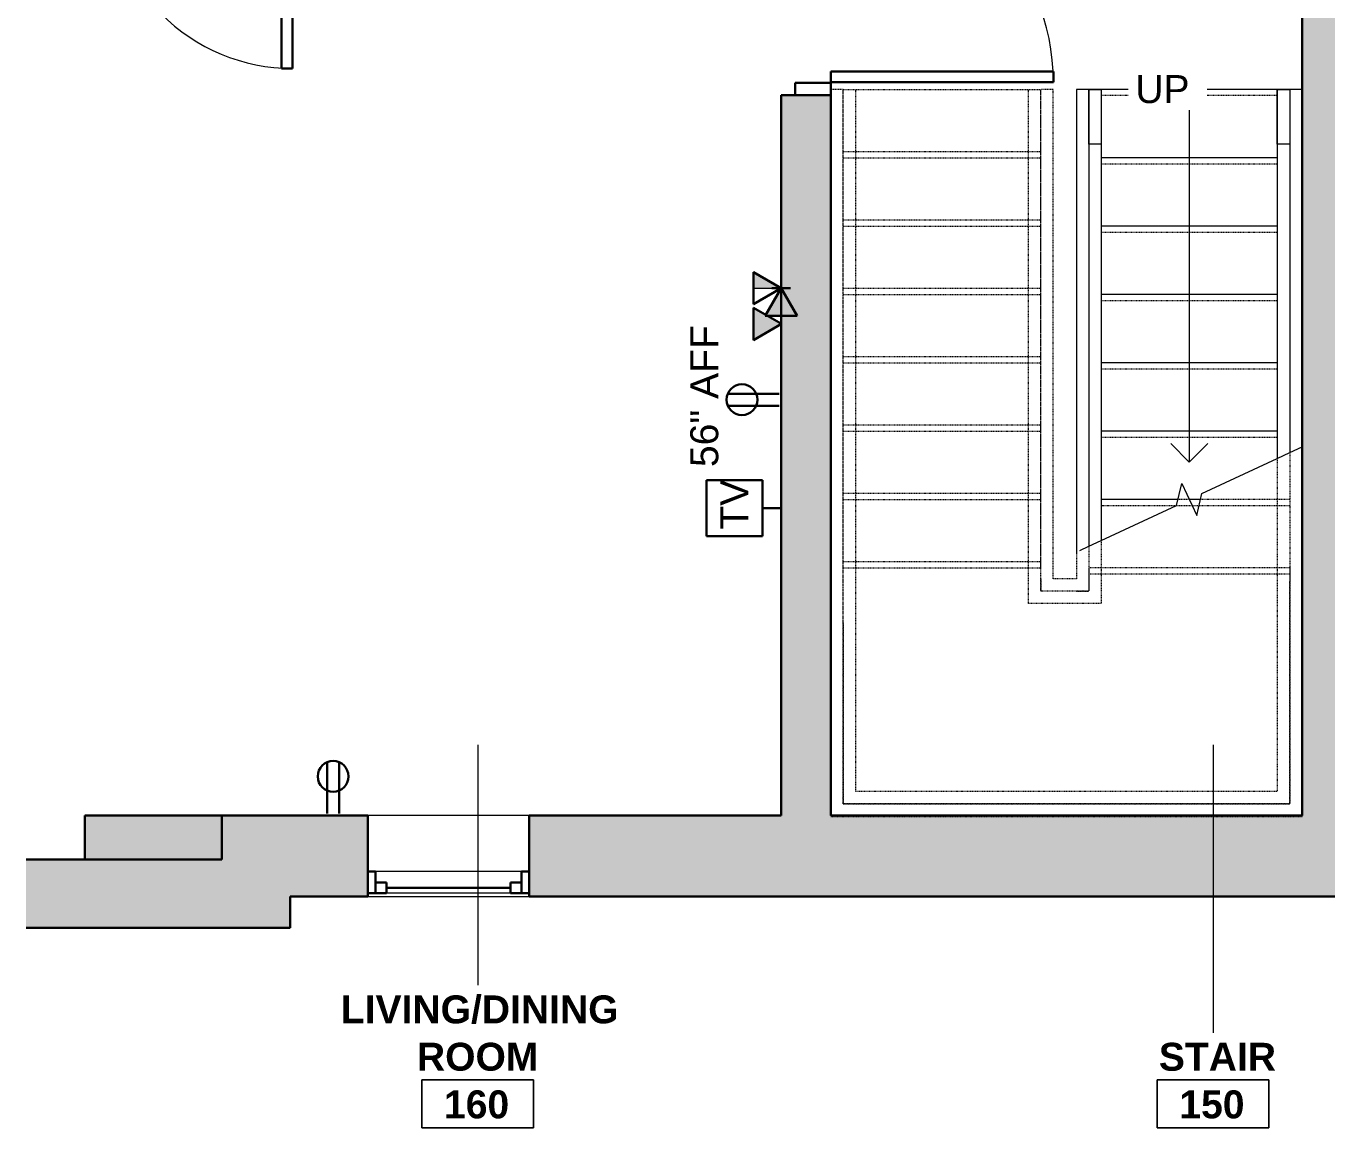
# Model space of a CAD drawing. Header units: inches. Extents: x -545 to 1062, y -2066 to -1239.
# Drawn here: x -316.1 to -106.7, y -1957.8 to -1780.4 of the extents above; entities that cross this region are included whole.
import ezdxf

# ---------------------------------------------------------------- set-up
doc = ezdxf.new("R2010")
doc.units = ezdxf.units.IN
doc.header["$MEASUREMENT"] = 0
doc.linetypes.add('Overhead 1_16_', pattern=[0.101562, 0.0625, -0.039062])
for name, color, linetype, lineweight in [('A-ANNO-NOTE', 131, 'Continuous', 40), ('A-AREA-IDEN', 2, 'Continuous', 9), ('A-DOOR', 31, 'Continuous', 18), ('A-DOOR-FRAM', 31, 'Continuous', 30), ('A-FLOR-HRAL', 11, 'Continuous', 9), ('A-GLAZ', 151, 'Continuous', 18), ('A-WALL', 113, 'Continuous', 18), ('A-WALL-PATT', 111, 'Continuous', 18), ('I-WALL', 2, 'Continuous', 18), ('S-STRS', 31, 'Continuous', 18), ('S-STRS-ANNO', 31, 'Continuous', 9), ('S-STRS-IDEN', 31, 'Continuous', 9), ('S-STRS-MBND', 31, 'Continuous', 18)]:
    doc.layers.add(name, color=color, linetype=linetype, lineweight=lineweight)
doc.styles.add('Arial', font='arial.ttf', dxfattribs={"height": 4.5})
doc.styles.add('Swis721 Lt BT', font='swissl.ttf', dxfattribs={"height": 4.5})
doc.styles.add('Swis721 Lt BT_B_1', font='', dxfattribs={"height": 4.5})
doc.styles.get('Swis721 Lt BT_B_1').set_extended_font_data('Swis721 Lt BT', bold=True)

# ---------------------------------------------------------------- blocks, each defined once
blk = doc.blocks.new('Top Rail Type - Top Rail_Internal_-5057285-1ST FLOOR - POWER _ SIGNAL')
at = {"layer": 'A-FLOR-HRAL'}
for p, q in [((-145, -1790.64), (-143, -1790.64)), ((-145, -1799.44), (-145, -1790.64)), ((-143, -1790.64), (-143, -1799.44)), ((-143, -1799.44), (-145, -1799.44))]:
    blk.add_line(p, q, dxfattribs=at)
blk = doc.blocks.new('Top Rail Type - Top Rail_Internal_-V1-1ST FLOOR - POWER _ SIGNAL')
at = {"layer": 'A-FLOR-HRAL', "linetype": 'Overhead 1_16_'}
for p, q in [((-154.74, -1790.64), (-152.74, -1790.64)), ((-154.74, -1867.64), (-154.74, -1790.64)), ((-152.74, -1867.64), (-152.74, -1790.64)), ((-143, -1863.24), (-143, -1867.64)), ((-145, -1864.17), (-145, -1867.64)), ((-154.74, -1873.4), (-154.74, -1867.64)), ((-152.74, -1871.4), (-152.74, -1867.64)), ((-145, -1867.64), (-145, -1871.4)), ((-143, -1867.64), (-143, -1873.4)), ((-145, -1871.4), (-152.74, -1871.4)), ((-143, -1873.4), (-154.74, -1873.4))]:
    blk.add_line(p, q, dxfattribs=at)
at = {"layer": 'A-FLOR-HRAL'}
for p, q in [((-143, -1790.64), (-145, -1790.64)), ((-145, -1790.64), (-145, -1864.17)), ((-143, -1790.64), (-143, -1863.24)), ((-145, -1864.17), (-143, -1863.24))]:
    blk.add_line(p, q, dxfattribs=at)
blk = doc.blocks.new('Top Rail Type - Top Rail_Internal_-5057302-1ST FLOOR - POWER _ SIGNAL')
at = {"layer": 'A-FLOR-HRAL'}
for p, q in [((-114.68, -1790.64), (-112.68, -1790.64)), ((-114.68, -1799.44), (-114.68, -1790.64)), ((-112.68, -1790.64), (-112.68, -1799.44)), ((-112.68, -1799.44), (-114.68, -1799.44))]:
    blk.add_line(p, q, dxfattribs=at)
blk = doc.blocks.new('Top Rail Type - Top Rail_Internal_-V2-1ST FLOOR - POWER _ SIGNAL')
at = {"layer": 'A-FLOR-HRAL', "linetype": 'Overhead 1_16_'}
for p, q in [((-184.53, -1790.64), (-182.53, -1790.64)), ((-184.53, -1878.64), (-184.53, -1790.64)), ((-182.53, -1878.64), (-182.53, -1790.64)), ((-114.68, -1850.04), (-114.68, -1867.64)), ((-112.68, -1849.1), (-112.68, -1867.64)), ((-114.68, -1867.64), (-114.68, -1903.64)), ((-112.68, -1867.64), (-112.68, -1905.64)), ((-184.53, -1905.64), (-184.53, -1878.64)), ((-182.53, -1903.64), (-182.53, -1878.64)), ((-114.68, -1903.64), (-182.53, -1903.64)), ((-112.68, -1905.64), (-184.53, -1905.64))]:
    blk.add_line(p, q, dxfattribs=at)
at = {"layer": 'A-FLOR-HRAL'}
for p, q in [((-112.68, -1790.64), (-114.68, -1790.64)), ((-114.68, -1790.64), (-114.68, -1850.04)), ((-112.68, -1790.64), (-112.68, -1849.1)), ((-114.68, -1850.04), (-112.68, -1849.1))]:
    blk.add_line(p, q, dxfattribs=at)
blk = doc.blocks.new('extra piece - extra piece-5080210-1ST FLOOR - POWER _ SIGNAL')
at = {"layer": 'A-WALL', "lineweight": 9}
blk.add_hatch(color=7, dxfattribs=at).paths.add_polyline_path([(-284.58, -1914.58), (-284.58, -1907.52), (-306.63, -1907.52), (-306.63, -1914.58)], flags=0)
at = {"layer": 'A-WALL', "color": 8, "lineweight": 30}
for p, q in [((-284.58, -1907.52), (-306.63, -1907.52)), ((-306.63, -1907.52), (-306.63, -1914.58)), ((-284.58, -1914.58), (-284.58, -1907.52)), ((-306.63, -1914.58), (-284.58, -1914.58))]:
    blk.add_line(p, q, dxfattribs=at)
blk = doc.blocks.new('Window-Double-Hung - 26_ x 56_-5128865-1ST FLOOR - POWER _ SIGNAL')
at = {"layer": 'A-GLAZ', "color": 8, "lineweight": 30}
for p, q in [((-13, 6.5), (-13, -6.5)), ((13, -6.5), (13, 6.5)), ((-13, 6), (-10, 6)), ((-11.75, 6), (-11.75, 2.5)), ((-11.75, 4.25), (-10, 4.25)), ((-10, 6), (-10, 4.25)), ((-10, 5.125), (10, 5.125)), ((10, 6), (13, 6)), ((10, 6), (10, 4.25)), ((11.75, 4.25), (10, 4.25)), ((11.75, 6), (11.75, 2.5)), ((-13, 2.5), (-11.75, 2.5)), ((11.75, 2.5), (13, 2.5))]:
    blk.add_line(p, q, dxfattribs=at)
at = {"layer": 'A-GLAZ'}
for p, q in [((13, 6.5), (-13, 6.5)), ((-13, -6.5), (13, -6.5))]:
    blk.add_line(p, q, dxfattribs=at)
at = {"layer": 'A-GLAZ', "lineweight": 9}
for p, q in [((-10, 6), (10, 6)), ((-11.75, 2.5), (11.75, 2.5))]:
    blk.add_line(p, q, dxfattribs=at)
blk = doc.blocks.new('Single Flush - D1 3_ X 8_ - FR-6102084-1ST FLOOR - POWER _ SIGNAL')
at = {"layer": 'A-DOOR', "lineweight": 30}
for p, q in [((16.15625, 39.8125), (16.15625, 4)), ((17.90625, 39.8125), (16.15625, 39.8125)), ((17.90625, 4), (17.90625, 39.8125)), ((16.15625, 4), (17.90625, 4))]:
    blk.add_line(p, q, dxfattribs=at)
at = {"layer": 'A-DOOR', "lineweight": 9}
blk.add_arc((17.90625, 4), 35.8125, 90, 180.5, dxfattribs=at)
at = {"layer": 'A-DOOR-FRAM'}
for p, q in [((-20, -1.75), (-20, 4)), ((-20, 4), (-18, 4)), ((-18, -1.75), (-18, 4)), ((18.000004, -1.75), (18.000004, 4)), ((18.000004, 4), (20.000004, 4)), ((20.000004, -1.75), (20.000004, 4)), ((-20, -1.75), (-18, -1.75)), ((18.000004, -1.75), (20.000004, -1.75))]:
    blk.add_line(p, q, dxfattribs=at)
blk = doc.blocks.new('Single Flush - D1 2_6_ X 8_-6101983-1ST FLOOR - POWER _ SIGNAL')
at = {"layer": 'A-DOOR', "lineweight": 30}
for p, q in [((13.15625, -1.75), (14.90625, -1.75)), ((13.15625, -31.5625), (13.15625, -1.75)), ((14.90625, -1.75), (14.90625, -31.5625)), ((14.90625, -31.5625), (13.15625, -31.5625))]:
    blk.add_line(p, q, dxfattribs=at)
at = {"layer": 'A-DOOR', "lineweight": 9}
blk.add_arc((14.90625, -1.75), 29.8125, 179.5, 270, dxfattribs=at)
at = {"layer": 'A-DOOR-FRAM'}
for p, q in [((-17, 4), (-17, -1.75)), ((-17, 4), (-15, 4)), ((-15, 4), (-15, -1.75)), ((15.000004, 4), (15.000004, -1.75)), ((15.000004, 4), (17.000004, 4)), ((17.000004, 4), (17.000004, -1.75)), ((-17, -1.75), (-15, -1.75)), ((15.000004, -1.75), (17.000004, -1.75))]:
    blk.add_line(p, q, dxfattribs=at)
blk = doc.blocks.new('Room Tag - Room Name and Number-3379422-1ST FLOOR - POWER _ SIGNAL')
at = {"layer": 'A-AREA-IDEN'}
for p, q in [((-0.1881, -0.1636), (-0.1881, -0.0018)), ((-0.1881, -0.0018), (0.1869, -0.0018)), ((0.1869, -0.0018), (-0.1881, -0.0018)), ((-0.1881, -0.0018), (-0.1881, -0.1636)), ((0.1869, -0.0018), (0.1869, -0.1636)), ((0.1869, -0.1636), (0.1869, -0.0018)), ((0.1869, -0.1636), (-0.1881, -0.1636)), ((-0.1881, -0.1636), (0.1869, -0.1636))]:
    blk.add_line(p, q, dxfattribs=at)

msp = doc.modelspace()

# ---------------------------------------------------------------- hatches: boundary and pattern name
at = {"layer": 'A-ANNO-NOTE', "lineweight": 9}
for points in [[(-194.5, -1822.62), (-198.96, -1820.04), (-198.96, -1822.62)], [(-197.13, -1827.07), (-194.55, -1827.07), (-194.55, -1822.6)], [(-198.96, -1830.97), (-194.5, -1828.39), (-198.96, -1825.81)]]:
    msp.add_hatch(color=256, dxfattribs=at).paths.add_polyline_path(points, flags=0)
at = {"layer": 'A-WALL-PATT', "lineweight": 9}
h = msp.add_hatch(color=7, dxfattribs=at)
h.paths.add_polyline_path([(-102.68, -1907.52), (-102.68, -1735.59), (-110.68, -1735.59), (-110.68, -1907.52)], flags=0)
h.paths.add_polyline_path([(-102.68, -1701.59), (-102.68, -1697.72), (-110.68, -1697.72), (-110.68, -1701.59), (-103.31, -1701.59)], flags=0)
for points in [[(-186.53, -1907.52), (-186.53, -1791.57), (-194.53, -1791.57), (-194.53, -1907.52)], [(-273.58, -1925.58), (-273.58, -1907.52), (-284.58, -1907.52), (-284.58, -1925.58)]]:
    msp.add_hatch(color=7, dxfattribs=at).paths.add_polyline_path(points, flags=0)
h = msp.add_hatch(color=7, dxfattribs=at)
h.paths.add_polyline_path([(335.08, -1920.52), (335.08, -1914.91), (351.7, -1914.91), (351.7, -1907.52), (201.05, -1907.52), (201.05, -1920.52), (249.25, -1920.52)], flags=0)
h.paths.add_polyline_path([(133.05, -1920.52), (180.05, -1920.52), (180.05, -1907.52), (96.69, -1907.52), (96.69, -1920.52), (120.05, -1920.52)], flags=0)
h.paths.add_polyline_path([(75.69, -1920.52), (75.69, -1907.52), (-16.56, -1907.52), (-16.56, -1920.52), (15.71, -1920.52)], flags=0)
h.paths.add_polyline_path([(-37.56, -1920.52), (-37.56, -1907.52), (-235.08, -1907.52), (-235.08, -1920.52), (-73.81, -1920.52), (-73.81, -1916.91), (-64.92, -1916.91), (-64.92, -1920.52)], flags=0)
h.paths.add_polyline_path([(-261.08, -1920.52), (-261.08, -1907.52), (-273.58, -1907.52), (-273.58, -1920.52)], flags=0)
h = msp.add_hatch(color=7, dxfattribs=at)
h.paths.add_polyline_path([(-284.58, -1925.58), (-284.58, -1914.58), (-316.08, -1914.58), (-316.08, -1925.58)], flags=0)
h.paths.add_polyline_path([(-422.3, -1925.58), (-401.3, -1925.58), (-401.3, -1914.58), (-422.3, -1914.58)], flags=0)
h.paths.add_polyline_path([(-342.08, -1925.58), (-342.08, -1914.58), (-375.3, -1914.58), (-375.3, -1925.58)], flags=0)
h.paths.add_polyline_path([(-456.3, -1925.58), (-456.3, -1914.58), (-476.17, -1914.58), (-476.17, -1925.58)], flags=0)
h.paths.add_polyline_path([(-502.17, -1925.58), (-502.17, -1914.58), (-520.17, -1914.58), (-520.17, -1925.58), (-509.74, -1925.58)], flags=0)

# ---------------------------------------------------------------- linework, layer by layer
at = {"layer": 'A-ANNO-NOTE', "lineweight": 30}
for p, q in [((-194.53, -1822.64), (-199, -1820.06)), ((-199, -1825.22), (-199, -1820.06)), ((-194.5, -1822.62), (-198.96, -1820.04)), ((-198.96, -1825.2), (-198.96, -1820.04)), ((-194.53, -1821.14), (-194.53, -1824.14)), ((-194.53, -1822.64), (-199, -1825.22)), ((-194.5, -1822.62), (-198.96, -1825.2)), ((-194.55, -1822.6), (-197.13, -1827.07)), ((-194.53, -1822.64), (-197.11, -1827.1)), ((-196.03, -1822.64), (-193.03, -1822.64)), ((-194.55, -1822.6), (-191.97, -1827.07)), ((-194.53, -1822.64), (-191.95, -1827.1)), ((-194.5, -1828.39), (-198.96, -1825.81)), ((-198.96, -1830.97), (-198.96, -1825.81)), ((-191.97, -1827.07), (-197.13, -1827.07)), ((-191.95, -1827.1), (-197.11, -1827.1)), ((-194.5, -1828.39), (-198.96, -1830.97)), ((-194.86, -1839.63), (-203.12, -1839.63)), ((-194.86, -1841.54), (-203.12, -1841.54)), ((-194.86, -1841.54), (-203.12, -1841.54)), ((-197.53, -1853.52), (-206.53, -1853.52)), ((-206.53, -1853.52), (-206.53, -1862.52)), ((-197.53, -1862.52), (-197.53, -1853.52)), ((-194.53, -1856.52), (-194.53, -1859.52)), ((-194.53, -1858.02), (-197.53, -1858.02)), ((-206.53, -1862.52), (-197.53, -1862.52)), ((-267.61, -1907.2), (-267.61, -1898.93)), ((-267.61, -1907.2), (-267.61, -1898.93)), ((-265.69, -1907.2), (-265.69, -1898.93))]:
    msp.add_line(p, q, dxfattribs=at)
at = {"layer": 'A-ANNO-NOTE', "lineweight": 9}
for p, q in [((-194.5, -1822.62), (-198.96, -1820.04)), ((-198.96, -1820.04), (-198.96, -1822.62)), ((-198.96, -1822.62), (-194.5, -1822.62)), ((-194.55, -1822.6), (-197.13, -1827.07)), ((-194.55, -1827.07), (-194.55, -1822.6)), ((-198.96, -1825.81), (-198.96, -1830.97)), ((-194.5, -1828.39), (-198.96, -1825.81)), ((-197.13, -1827.07), (-194.55, -1827.07)), ((-198.96, -1830.97), (-194.5, -1828.39))]:
    msp.add_line(p, q, dxfattribs=at)
at = {"layer": 'A-ANNO-NOTE', "lineweight": 30}
for centre in [(-200.84, -1840.58), (-266.65, -1901.21)]:
    msp.add_circle(centre, 2.48, dxfattribs=at)
at = {"layer": 'A-AREA-IDEN'}
for p, q in [((-243.35, -1896.14), (-243.35, -1934.83)), ((-125.02, -1896.12), (-125.02, -1942.47))]:
    msp.add_line(p, q, dxfattribs=at)
at = {"layer": 'A-WALL', "color": 8, "lineweight": 30}
for p, q in [((-261.08, -1907.52), (-284.58, -1907.52)), ((-284.58, -1907.52), (-284.58, -1914.58)), ((-194.53, -1907.52), (-235.08, -1907.52)), ((-110.68, -1907.52), (-186.53, -1907.52)), ((-284.58, -1914.58), (-316.08, -1914.58)), ((-273.58, -1920.52), (-261.08, -1920.52)), ((-273.58, -1925.58), (-273.58, -1920.52)), ((-235.08, -1920.52), (-86.81, -1920.52)), ((-316.08, -1925.58), (-273.58, -1925.58))]:
    msp.add_line(p, q, dxfattribs=at)
at = {"layer": 'I-WALL', "color": 8, "lineweight": 30}
for p, q in [((-110.68, -1735.59), (-110.68, -1907.52)), ((-186.53, -1791.57), (-194.53, -1791.57)), ((-194.53, -1791.57), (-194.53, -1907.52)), ((-186.53, -1907.52), (-186.53, -1791.57))]:
    msp.add_line(p, q, dxfattribs=at)
at = {"layer": 'S-STRS', "lineweight": 9}
for p, q in [((-145, -1790.64), (-147, -1790.64)), ((-147, -1790.64), (-147, -1865.1)), ((-114.68, -1790.64), (-143, -1790.64)), ((-110.68, -1790.64), (-112.68, -1790.64)), ((-114.68, -1801.64), (-143, -1801.64)), ((-114.68, -1812.64), (-143, -1812.64)), ((-114.68, -1823.64), (-143, -1823.64)), ((-114.68, -1834.64), (-143, -1834.64)), ((-114.68, -1845.64), (-143, -1845.64)), ((-130.65, -1856.64), (-143, -1856.64)), ((-127.03, -1856.64), (-128.84, -1856.64))]:
    msp.add_line(p, q, dxfattribs=at)
at = {"layer": 'S-STRS', "linetype": 'Overhead 1_16_', "lineweight": 9}
for p, q in [((-114.68, -1791.64), (-143, -1791.64)), ((-114.68, -1802.64), (-143, -1802.64)), ((-114.68, -1813.64), (-143, -1813.64)), ((-114.68, -1824.64), (-143, -1824.64)), ((-114.68, -1835.64), (-143, -1835.64)), ((-114.68, -1846.64), (-143, -1846.64)), ((-130.98, -1857.64), (-143, -1857.64)), ((-127.27, -1857.64), (-128.37, -1857.64))]:
    msp.add_line(p, q, dxfattribs=at)
at = {"layer": 'S-STRS-ANNO'}
for p, q in [((-128.84, -1790.64), (-128.84, -1801.64)), ((-128.84, -1801.64), (-128.84, -1812.64)), ((-128.84, -1812.64), (-128.84, -1823.64)), ((-128.84, -1823.64), (-128.84, -1834.64)), ((-128.84, -1834.64), (-128.84, -1845.64)), ((-128.84, -1845.64), (-128.84, -1850.64)), ((-128.84, -1850.64), (-131.84, -1847.64)), ((-128.84, -1850.64), (-125.84, -1847.64))]:
    msp.add_line(p, q, dxfattribs=at)
at = {"layer": 'S-STRS-MBND', "linetype": 'Overhead 1_16_', "lineweight": 9}
for p, q in [((-184.53, -1790.64), (-186.53, -1790.64)), ((-186.53, -1876.47), (-186.53, -1790.64)), ((-184.53, -1876.47), (-184.53, -1790.64)), ((-184.53, -1790.64), (-152.74, -1790.64)), ((-150.74, -1790.64), (-152.74, -1790.64)), ((-152.74, -1869.4), (-152.74, -1790.64)), ((-150.74, -1869.4), (-150.74, -1790.64)), ((-184.53, -1800.64), (-152.74, -1800.64)), ((-184.53, -1801.64), (-152.74, -1801.64)), ((-184.53, -1811.64), (-152.74, -1811.64)), ((-184.53, -1812.64), (-152.74, -1812.64)), ((-184.53, -1822.64), (-152.74, -1822.64)), ((-184.53, -1823.64), (-152.74, -1823.64)), ((-184.53, -1833.64), (-152.74, -1833.64)), ((-184.53, -1834.64), (-152.74, -1834.64)), ((-184.53, -1844.64), (-152.74, -1844.64)), ((-184.53, -1845.64), (-152.74, -1845.64)), ((-112.68, -1849.1), (-112.68, -1869.81)), ((-184.53, -1855.64), (-152.74, -1855.64)), ((-184.53, -1856.64), (-152.74, -1856.64)), ((-128.84, -1856.64), (-130.65, -1856.64)), ((-112.68, -1856.64), (-127.03, -1856.64)), ((-110.68, -1856.06), (-110.68, -1869.81)), ((-128.37, -1857.64), (-130.98, -1857.64)), ((-112.68, -1857.64), (-127.27, -1857.64)), ((-147, -1865.1), (-147, -1869.4)), ((-145, -1864.17), (-145, -1871.4)), ((-184.53, -1866.64), (-152.74, -1866.64)), ((-184.53, -1867.64), (-152.74, -1867.64)), ((-112.68, -1867.64), (-145, -1867.64)), ((-152.74, -1869.4), (-152.74, -1871.4)), ((-147, -1869.4), (-150.74, -1869.4)), ((-112.68, -1868.64), (-145, -1868.64)), ((-112.68, -1905.64), (-112.68, -1869.81)), ((-110.68, -1907.64), (-110.68, -1869.81)), ((-147, -1871.4), (-152.74, -1871.4)), ((-147, -1871.4), (-145, -1871.4)), ((-186.53, -1876.47), (-186.53, -1907.64)), ((-184.53, -1876.47), (-184.53, -1905.64)), ((-184.53, -1905.64), (-112.68, -1905.64)), ((-186.53, -1907.64), (-110.68, -1907.64))]:
    msp.add_line(p, q, dxfattribs=at)
at = {"layer": 'S-STRS-MBND', "lineweight": 9}
for p, q in [((-112.68, -1849.1), (-110.68, -1848.17)), ((-126.8, -1855.69), (-114.68, -1850.04)), ((-130.88, -1857.59), (-130.03, -1854.09)), ((-130.03, -1854.09), (-127.65, -1859.19)), ((-127.65, -1859.19), (-126.8, -1855.69)), ((-143, -1863.24), (-130.88, -1857.59)), ((-146.47, -1864.86), (-145, -1864.17))]:
    msp.add_line(p, q, dxfattribs=at)

# ---------------------------------------------------------------- block references
at = {"layer": 'A-AREA-IDEN', "xscale": 47.99999999999997, "yscale": 47.99999999999997, "zscale": 47.99999999999997}
for p in [(-243.35, -1949.95), (-124.99, -1949.95)]:
    msp.add_blockref('Room Tag - Room Name and Number-3379422-1ST FLOOR - POWER _ SIGNAL', p, dxfattribs=at)
at = {"layer": 'A-DOOR'}
msp.add_blockref('Single Flush - D1 2_6_ X 8_-6101983-1ST FLOOR - POWER _ SIGNAL', (-288.11, -1755.69), dxfattribs=at)
at = {"layer": 'A-DOOR', "rotation": 269.9999999999999}
msp.add_blockref('Single Flush - D1 3_ X 8_ - FR-6102084-1ST FLOOR - POWER _ SIGNAL', (-190.53, -1771.57), dxfattribs=at)
at = {"layer": 'A-FLOR-HRAL'}
for name in ['Top Rail Type - Top Rail_Internal_-V2-1ST FLOOR - POWER _ SIGNAL', 'Top Rail Type - Top Rail_Internal_-V1-1ST FLOOR - POWER _ SIGNAL', 'Top Rail Type - Top Rail_Internal_-5057285-1ST FLOOR - POWER _ SIGNAL', 'Top Rail Type - Top Rail_Internal_-5057302-1ST FLOOR - POWER _ SIGNAL']:
    msp.add_blockref(name, (0, 0), dxfattribs=at)
at = {"layer": 'A-GLAZ', "rotation": 180}
msp.add_blockref('Window-Double-Hung - 26_ x 56_-5128865-1ST FLOOR - POWER _ SIGNAL', (-248.08, -1914.02), dxfattribs=at)
at = {"layer": 'A-WALL', "lineweight": 9}
msp.add_blockref('extra piece - extra piece-5080210-1ST FLOOR - POWER _ SIGNAL', (0, 0), dxfattribs=at)

# ---------------------------------------------------------------- texts
at = {"layer": 'A-ANNO-NOTE', "lineweight": 9, "char_height": 4.5, "attachment_point": 1, "rotation": 90, "style": 'Swis721 Lt BT'}
for s, insert, width in [('56" AFF', (-209.16, -1851.42), 25.9065), ('TV', (-204.33, -1861.5), 8.484)]:
    msp.add_mtext(s, dxfattribs=dict(at, insert=insert, width=width))
at = {"layer": 'A-AREA-IDEN', "char_height": 4.5, "attachment_point": 1, "style": 'Swis721 Lt BT_B_1'}
for s, insert, width in [('LIVING/DINING', (-265.41, -1936.46), 53.328), ('ROOM', (-253.16, -1944.08), 23.7855), ('STAIR', (-133.74, -1944.09), 21.0585), ('160', (-248.8, -1951.75), 12.726), ('150', (-130.44, -1951.75), 12.726)]:
    msp.add_mtext(s, dxfattribs=dict(at, insert=insert, width=width))

# ---------------------------------------------------------------- next in the draw order: texts
at = {"layer": 'S-STRS-IDEN', "insert": (-137.53, -1788.33), "char_height": 4.5, "width": 10.4255, "attachment_point": 1, "line_spacing_factor": 0.941778, "style": 'Arial', "bg_fill": 3, "box_fill_scale": 1.25, "bg_fill_color": 256, "bg_fill_true_color": 13158600, "bg_fill_transparency": 0}
msp.add_mtext('UP', dxfattribs=at)

doc.saveas('drawing.dxf')
